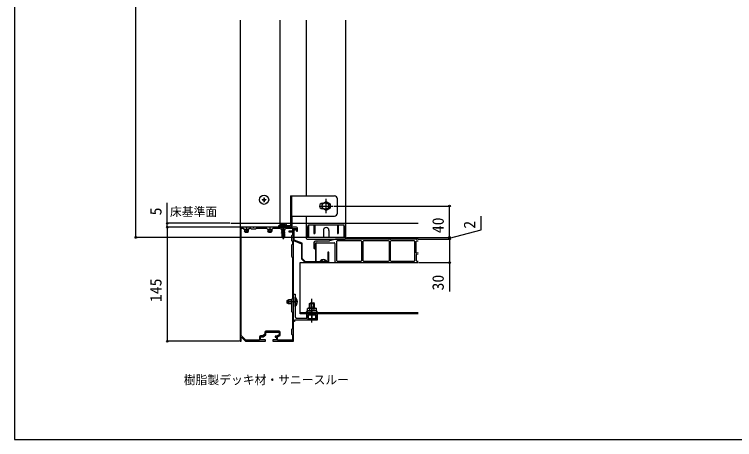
# Model space of a CAD drawing. Units: millimetres, scale not verified. Extents: x -875 to 875, y -1304 to 1296.
# Drawn here: x -875 to 41, y -1304 to -763 of the extents above; entities that cross this region are included whole.
import ezdxf
from ezdxf.enums import TextEntityAlignment as Align

# ---------------------------------------------------------------- set-up
doc = ezdxf.new("R2010")
doc.units = ezdxf.units.MM
doc.header["$LTSCALE"] = 8
for name, color, linetype in [('0-1_USER1', 3, 'Continuous'), ('0-2_YKK_11', 7, 'Continuous'), ('0-3_YKK_12', 2, 'Continuous'), ('0-4_YKK_13', 4, 'Continuous'), ('0-5_YKK_D', 6, 'Continuous'), ('0-6_YKK_ZWAK', 7, 'Continuous')]:
    doc.layers.add(name, color=color, linetype=linetype)
doc.styles.add('ＭＳ ゴシック', font='')
doc.styles.get('ＭＳ ゴシック').set_extended_font_data('MS Gothic')

msp = doc.modelspace()

# ---------------------------------------------------------------- linework, layer by layer
at = {"layer": '0-2_YKK_11'}
msp.add_line((-538.4, -1165.9), (-555.1, -1165.9), dxfattribs=at)
for points in [[(-516, -1033.7), (-549.542, -1033.7), (-549.725, -1033.82), (-550.275, -1033.82), (-550.458, -1033.7), (-570.542, -1033.7), (-570.725, -1033.82), (-571.275, -1033.82), (-571.458, -1033.7), (-579.542, -1033.7), (-579.725, -1033.82), (-580.275, -1033.82), (-580.458, -1033.7), (-588, -1033.7), (-588, -1036.7), (-587.7, -1037)], [(-586.4, -1171.557), (-586.4, -1035), (-584.2, -1035), (-583, -1036.2), (-577, -1036.2), (-575.8, -1035), (-574.7, -1035), (-574, -1035.7), (-568, -1035.7), (-567.3, -1035), (-554.2, -1035), (-553, -1036.2), (-547, -1036.2), (-545.8, -1035), (-536.7, -1035), (-536, -1035.7), (-530, -1035.7), (-529.3, -1035), (-521.3, -1035), (-521.3, -1038.7), (-526, -1038.7), (-526, -1039.7), (-521.3, -1039.7), (-521.3, -1043.5), (-522.5, -1044.7), (-522.5, -1050.7), (-521.3, -1051.9), (-521.3, -1055.5), (-522.5, -1056.7), (-522.5, -1070.7), (-521.3, -1071.9), (-521.3, -1124.5), (-522.5, -1125.7), (-522.5, -1140.7), (-521.3, -1141.9), (-521.3, -1162.5), (-522.5, -1163.7), (-522.5, -1169.7), (-521.3, -1170.9), (-521.3, -1177.2)], [(-556.5, -1176.7), (-562.1, -1176.7), (-562.1, -1173), (-558.6, -1173), (-555.3, -1170.5), (-555.3, -1167.2), (-538.2, -1167.2), (-538.2, -1170.5), (-541.7, -1172.4), (-543.2, -1172.4), (-543.2, -1173.3), (-541.7, -1173.3), (-541.7, -1176.7), (-546.5, -1176.7), (-546.5, -1178.7), (-520, -1178.7), (-520, -1167.158), (-520.12, -1166.975), (-520.12, -1166.425), (-520, -1166.242), (-520, -1129.158), (-520.12, -1128.975), (-520.12, -1128.425), (-520, -1128.242), (-520, -1064.158), (-520.12, -1063.975), (-520.12, -1063.425), (-520, -1063.242), (-520, -1048.158), (-520.12, -1047.975), (-520.12, -1047.425), (-520, -1047.242), (-520, -1035.2), (-516.4, -1035.2), (-516.4, -1038.7), (-515, -1038.7), (-515, -1034.7)], [(-587.7, -1037), (-587.7, -1170.4), (-588, -1170.7), (-588, -1178.7), (-586.5, -1178.7), (-586.5, -1173.8), (-586.132, -1173.646), (-581, -1178.7), (-555.5, -1178.7), (-555.5, -1177.7)], [(-517.6, -1035.7), (-520, -1035.7), (-520, -1050.7), (-510, -1054.7), (-510, -1073.7), (-505, -1078.7)], [(-476.3, -1065.85), (-476.3, -1077.7), (-491, -1077.7), (-491, -1055.2), (-491.5, -1054.7), (-492, -1055.2), (-492, -1077.7), (-504.586, -1077.7), (-509, -1073.286), (-509, -1054.023), (-519, -1050.023), (-519, -1036.9), (-517.6, -1036.9)], [(-505, -1078.7), (-475, -1078.7), (-475, -1065.85)], [(-520, -1153.7), (-520, -1118.7), (-518, -1118.7), (-518, -1128.242), (-518.12, -1128.425), (-518.12, -1128.975), (-518, -1129.158), (-518, -1147.2)], [(-516, -1149.2), (-503, -1149.2), (-503, -1143.7), (-500, -1143.7), (-500, -1145.7), (-501.7, -1145.7), (-501.7, -1150.4), (-491.3, -1150.4), (-491.3, -1145.7), (-493, -1145.7), (-493, -1143.7), (-490, -1143.7), (-490, -1151.7), (-518.8, -1151.7), (-518.8, -1153.7), (-520, -1153.7)], [(-563.4, -1173.2), (-563.4, -1177.2), (-580.67, -1177.2), (-586.4, -1171.557)], [(-556.6, -1167.4), (-556.6, -1169.854), (-559.037, -1171.7), (-561.9, -1171.7)], [(-521.3, -1177.2), (-540.4, -1177.2), (-540.4, -1173.173), (-536.9, -1171.273), (-536.9, -1167.4)]]:
    msp.add_lwpolyline(points, dxfattribs=at)
for centre, radius, start, end in [((-516, -1034.7), 1, 0.00001, 89.99999), ((-517.6, -1036.3), 0.6, 269.99999, 90.00001), ((-475.65, -1065.85), 0.65, 359.99999, 180.00001), ((-516, -1147.2), 2, 180.00001, 269.99999), ((-561.9, -1173.2), 1.5, 90.00001, 179.99999), ((-555.1, -1167.4), 1.5, 90.00001, 179.99999), ((-538.4, -1167.4), 1.5, 0.00001, 89.99999), ((-556.5, -1177.7), 1, 0.00001, 89.99999)]:
    msp.add_arc(centre, radius, start, end, dxfattribs=at)
at = {"layer": '0-3_YKK_12'}
for p, q in [((-537.5, -770.582), (-537.5, -1031.7)), ((-503.5, -993.7), (-503.5, -770.582)), ((-453.5, -1046.7), (-453.5, -770.582)), ((-478.5, -1015.7), (-478.5, -997.7)), ((-487.5, -1006.7), (-469.5, -1006.7)), ((-503.5, -1046.7), (-503.5, -1019.7)), ((-599.806, -1028.7), (-361.5, -1028.7)), ((-533, -1027.9), (-533, -1048.7)), ((-511.5, -1078.7), (-361.5, -1078.7)), ((-361.5, -1142.5), (-511.5, -1142.5))]:
    msp.add_line(p, q, dxfattribs=at)
for points in [[(-537.5, -1033.7), (-587.5, -1033.7), (-587.5, -770.582)], [(-361.5, -1143.7), (-511.5, -1143.7), (-511.5, -1078.7)]]:
    msp.add_lwpolyline(points, dxfattribs=at)
at = {"layer": '0-4_YKK_13'}
for p, q in [((-560, -998.35), (-560, -999.05)), ((-560, -998.35), (-558.35, -998.35)), ((-557.85, -996.2), (-557.15, -996.2)), ((-557.85, -996.2), (-557.85, -997.85)), ((-557.15, -996.2), (-557.15, -997.85)), ((-556.65, -998.35), (-555, -998.35)), ((-555, -998.35), (-555, -999.05)), ((-524, -993.7), (-468, -993.7)), ((-524, -993.7), (-524, -1031.7)), ((-522, -1019.7), (-522, -993.7)), ((-464, -1015.7), (-464, -997.7)), ((-560, -999.05), (-558.35, -999.05)), ((-557.85, -999.55), (-557.85, -1001.2)), ((-557.85, -1001.2), (-557.15, -1001.2)), ((-557.15, -999.55), (-557.15, -1001.2)), ((-556.65, -999.05), (-555, -999.05)), ((-483.5, -1003.2), (-481, -1003.2)), ((-478.5, -1003.2), (-481, -1003.2)), ((-481, -1010.2), (-483.5, -1010.2)), ((-481, -1010.2), (-478.5, -1010.2)), ((-524, -1019.7), (-467.996, -1019.7)), ((-522, -1019.7), (-522, -1031.7)), ((-580, -1034), (-580, -1041)), ((-550, -1034), (-550, -1041)), ((-536.603, -1030.221), (-537, -1031.7)), ((-537, -1031.7), (-529, -1031.7)), ((-535.2, -1029.133), (-534.258, -1031.064)), ((-534.258, -1031.064), (-533, -1031.733)), ((-529.396, -1030.221), (-529, -1031.7)), ((-502.2, -1033.997), (-501, -1030.7)), ((-502.2, -1033.997), (-502.2, -1046.7)), ((-501, -1030.7), (-501, -1046.7)), ((-494, -1030.7), (-494, -1041.7)), ((-493, -1030.7), (-493, -1041.7)), ((-464, -1030.7), (-464, -1041.7)), ((-463, -1030.7), (-463, -1041.7)), ((-454.8, -1033.997), (-456, -1030.7)), ((-454.8, -1033.997), (-454.8, -1046.7)), ((-582.5, -1036.2), (-582.5, -1038.8)), ((-577.5, -1038.8), (-582.5, -1038.8)), ((-581.7, -1040.5), (-582.5, -1038.8)), ((-582.067, -1036.2), (-582.067, -1039.72)), ((-578.3, -1040.5), (-581.7, -1040.5)), ((-577.5, -1038.8), (-578.3, -1040.5)), ((-577.933, -1036.2), (-577.933, -1039.72)), ((-577.5, -1036.2), (-577.5, -1038.8)), ((-552.5, -1036.2), (-552.5, -1038.8)), ((-547.5, -1038.8), (-552.5, -1038.8)), ((-551.7, -1040.5), (-552.5, -1038.8)), ((-552.067, -1036.2), (-552.067, -1039.72)), ((-548.3, -1040.5), (-551.7, -1040.5)), ((-547.5, -1038.8), (-548.3, -1040.5)), ((-547.933, -1036.2), (-547.933, -1039.72)), ((-547.5, -1036.2), (-547.5, -1038.8)), ((-530.9, -1035.97), (-535.1, -1036.761)), ((-530.9, -1036.07), (-535.1, -1036.861)), ((-534.475, -1036.4), (-535.1, -1036.761)), ((-535.1, -1036.861), (-535.1, -1036.761)), ((-534.475, -1037.222), (-535.1, -1036.861)), ((-530.9, -1037.37), (-535.1, -1038.161)), ((-530.9, -1037.47), (-535.1, -1038.261)), ((-534.475, -1037.8), (-535.1, -1038.161)), ((-535.1, -1038.261), (-535.1, -1038.161)), ((-534.475, -1038.622), (-535.1, -1038.261)), ((-530.9, -1038.77), (-535.1, -1039.561)), ((-530.9, -1038.87), (-535.1, -1039.661)), ((-534.475, -1039.2), (-535.1, -1039.561)), ((-530.9, -1040.17), (-535.1, -1040.961)), ((-530.9, -1040.27), (-535.1, -1041.061)), ((-534.475, -1040.6), (-535.1, -1040.961)), ((-534.475, -1042), (-534.7, -1042.2)), ((-534.7, -1042.2), (-534.7, -1046.638)), ((-531.3, -1042.2), (-534.7, -1042.2)), ((-534.475, -1035.822), (-534.686, -1035.7)), ((-534.475, -1035.822), (-534.02, -1035.7)), ((-531.862, -1035.7), (-534.475, -1036.4)), ((-534.475, -1036.4), (-534.475, -1035.822)), ((-534.475, -1037.222), (-531.525, -1036.431)), ((-531.525, -1037.01), (-534.475, -1037.8)), ((-534.475, -1037.8), (-534.475, -1037.222)), ((-534.475, -1038.622), (-531.525, -1037.831)), ((-531.525, -1038.41), (-534.475, -1039.2)), ((-534.475, -1039.2), (-534.475, -1038.622)), ((-534.475, -1040.022), (-531.525, -1039.231)), ((-531.525, -1039.81), (-534.475, -1040.6)), ((-534.475, -1040.6), (-534.475, -1040.022)), ((-534.475, -1041.422), (-531.525, -1040.631)), ((-531.525, -1041.21), (-534.475, -1042)), ((-534.475, -1042), (-534.475, -1041.422)), ((-530.9, -1041.57), (-534.245, -1042.2)), ((-530.9, -1041.67), (-533.714, -1042.2)), ((-533.096, -1047.473), (-531.683, -1042.2)), ((-532.154, -1042.2), (-531.525, -1042.031)), ((-531.525, -1036.431), (-530.9, -1036.07)), ((-531.525, -1037.01), (-531.525, -1036.431)), ((-531.525, -1037.01), (-530.9, -1037.37)), ((-531.525, -1039.81), (-531.525, -1037.831)), ((-531.525, -1038.41), (-530.9, -1038.77)), ((-531.525, -1039.231), (-530.9, -1038.87)), ((-531.525, -1039.81), (-530.9, -1040.17)), ((-531.525, -1040.631), (-530.9, -1040.27)), ((-531.525, -1041.21), (-531.525, -1040.631)), ((-531.525, -1041.21), (-530.9, -1041.57)), ((-531.525, -1042.031), (-530.9, -1041.67)), ((-531.525, -1042.2), (-531.525, -1042.031)), ((-531.368, -1035.7), (-530.9, -1035.97)), ((-531.3, -1042.2), (-531.3, -1046.638)), ((-530.9, -1036.07), (-530.9, -1035.97)), ((-530.9, -1038.87), (-530.9, -1038.77)), ((-530.9, -1040.27), (-530.9, -1040.17)), ((-530.9, -1041.67), (-530.9, -1041.57)), ((-494, -1041.7), (-493, -1041.7)), ((-482, -1037.7), (-482, -1046.7)), ((-475, -1037.7), (-475, -1046.7)), ((-464, -1041.7), (-463, -1041.7)), ((-533, -1047.7), (-534.7, -1046.638)), ((-533, -1047.7), (-531.3, -1046.638)), ((-503.7, -1046.7), (-503.7, -1047.7)), ((-453.3, -1046.7), (-503.7, -1046.7)), ((-502.7, -1048.7), (-454.3, -1048.7)), ((-494, -1053.2), (-494, -1060.2)), ((-490.52, -1051.2), (-492, -1051.2)), ((-474.576, -1051.2), (-489.48, -1051.2)), ((-466.573, -1048.723), (-474.427, -1051.177)), ((-434.073, -1048.7), (-466.424, -1048.7)), ((-465.3, -1051.9), (-465.3, -1075.9)), ((-434.1, -1050.9), (-464.3, -1050.9)), ((-453.3, -1046.7), (-453.3, -1047.7)), ((-433.57, -1048.829), (-433.93, -1048.721)), ((-431.573, -1048.85), (-433.427, -1048.85)), ((-433.1, -1075.9), (-433.1, -1051.9)), ((-431.9, -1051.9), (-431.9, -1075.9)), ((-431.07, -1048.721), (-431.43, -1048.829)), ((-399.073, -1048.7), (-430.927, -1048.7)), ((-399.1, -1050.9), (-430.9, -1050.9)), ((-398.57, -1048.829), (-398.93, -1048.721)), ((-396.573, -1048.85), (-398.427, -1048.85)), ((-398.1, -1075.9), (-398.1, -1051.9)), ((-396.9, -1051.9), (-396.9, -1075.9)), ((-396.07, -1048.721), (-396.43, -1048.829)), ((-366.323, -1048.7), (-395.927, -1048.7)), ((-366.5, -1050.9), (-395.9, -1050.9)), ((-365.82, -1048.829), (-366.18, -1048.721)), ((-363.823, -1048.85), (-365.677, -1048.85)), ((-365.5, -1075.9), (-365.5, -1051.9)), ((-364, -1066.09), (-364, -1051.9)), ((-363.32, -1048.721), (-363.68, -1048.829)), ((-361.5, -1048.7), (-363.177, -1048.7)), ((-363, -1050.9), (-361.5, -1050.9)), ((-492, -1060.2), (-492, -1054.4)), ((-491, -1053.4), (-468.5, -1053.4)), ((-467.5, -1054.4), (-467.5, -1076.7)), ((-364, -1068.64), (-364, -1075.9)), ((-361.5, -1067.73), (-363.598, -1068.149)), ((-361.5, -1066.2), (-363.402, -1066.58)), ((-486, -1077.2), (-485.859, -1076.398)), ((-478, -1077.2), (-486, -1077.2)), ((-486, -1077.2), (-485.912, -1077.7)), ((-478.088, -1077.7), (-485.912, -1077.7)), ((-478, -1077.2), (-478.141, -1076.398)), ((-478, -1077.2), (-478.088, -1077.7)), ((-465.5, -1078.7), (-361.5, -1078.7)), ((-464.3, -1076.9), (-434.1, -1076.9)), ((-430.9, -1076.9), (-399.1, -1076.9)), ((-395.9, -1076.9), (-366.5, -1076.9)), ((-363, -1076.9), (-361.5, -1076.9)), ((-528, -1127), (-526.3, -1126.2)), ((-522.5, -1126.633), (-527.22, -1126.633)), ((-522.5, -1126.2), (-526.3, -1126.2)), ((-526.3, -1131.2), (-526.3, -1126.2)), ((-515.417, -1126.2), (-518.135, -1127.555)), ((-518, -1122.8), (-518, -1134.6)), ((-517.752, -1122.8), (-518, -1122.8)), ((-517.752, -1134.6), (-517.752, -1122.8)), ((-496.5, -1154.7), (-496.5, -1124.7)), ((-514.5, -1128.7), (-528.5, -1128.7)), ((-528, -1130.4), (-528, -1127)), ((-526.3, -1131.2), (-528, -1130.4)), ((-522.5, -1130.767), (-527.22, -1130.767)), ((-522.5, -1131.2), (-526.3, -1131.2)), ((-518.744, -1128.7), (-518.135, -1127.555)), ((-518.744, -1128.7), (-518.135, -1129.845)), ((-515.417, -1131.2), (-518.135, -1129.845)), ((-517.752, -1134.6), (-518, -1134.6)), ((-499.5, -1130.7), (-493.5, -1130.7)), ((-498.96, -1136.5), (-498.96, -1130.16)), ((-496.5, -1133.953), (-496.5, -1143.384)), ((-494.04, -1136.5), (-494.04, -1130.16)), ((-503.5, -1142.5), (-503.5, -1141.7)), ((-503.5, -1142.5), (-489.5, -1142.5)), ((-501.5, -1136.5), (-502.274, -1136.947)), ((-502.274, -1140.1), (-502.274, -1136.947)), ((-501.5, -1136.5), (-491.5, -1136.5)), ((-499.5, -1145.7), (-499.5, -1143.7)), ((-499.387, -1140.1), (-499.387, -1136.947)), ((-498.96, -1145.7), (-498.96, -1143.7)), ((-494.04, -1145.7), (-494.04, -1143.7)), ((-493.613, -1140.1), (-493.613, -1136.947)), ((-493.5, -1145.7), (-493.5, -1143.7)), ((-491.5, -1136.5), (-490.726, -1136.947)), ((-490.726, -1140.1), (-490.726, -1136.947)), ((-489.5, -1142.5), (-489.5, -1141.7)), ((-496.5, -1145.7), (-496.5, -1149.267))]:
    msp.add_line(p, q, dxfattribs=at)
for points in [[(-478.5, -1012.474), (-483.5, -1009.587), (-483.5, -1003.813), (-478.5, -1000.927), (-473.5, -1003.813), (-473.5, -1009.587)], [(-491.5, -1145.7), (-501.5, -1145.7), (-501.5, -1149.7), (-491.5, -1149.7)]]:
    msp.add_lwpolyline(points, close=True, dxfattribs=at)
for points in [[(-524, -1031.7), (-539, -1031.7), (-539, -1033.7), (-524, -1033.7)], [(-530.8, -1029.133), (-531.742, -1031.064), (-533, -1031.733)], [(-501, -1030.7), (-456, -1030.7), (-456, -1046.7)], [(-534.475, -1040.022), (-535.1, -1039.661), (-535.1, -1039.561)], [(-534.475, -1041.422), (-535.1, -1041.061), (-535.1, -1040.961)], [(-531.525, -1037.831), (-530.9, -1037.47), (-530.9, -1037.37)], [(-484.258, -1075.205), (-483.145, -1077.437), (-482, -1078.046)], [(-479.742, -1075.205), (-480.855, -1077.437), (-482, -1078.046)], [(-499.5, -1136.5), (-499.5, -1130.7), (-498.5, -1129.7), (-494.5, -1129.7)], [(-493.5, -1136.5), (-493.5, -1130.7), (-494.5, -1129.7)], [(-496.5, -1141.7), (-503.5, -1141.7), (-502.274, -1140.1)], [(-496.5, -1141.7), (-489.5, -1141.7), (-490.726, -1140.1)]]:
    msp.add_lwpolyline(points, dxfattribs=at)
for centre, radius in [((-557.5, -998.7), 5.9), ((-478.5, -1006.7), 5)]:
    msp.add_circle(centre, radius, dxfattribs=at)
for centre, radius, start, end in [((-558.35, -997.85), 0.5, 270, 0), ((-556.65, -997.85), 0.5, 180, 270), ((-468, -997.7), 4, 0, 90), ((-558.35, -999.55), 0.5, 0, 90), ((-556.65, -999.55), 0.5, 90, 180), ((-483.5, -1006.7), 3.5, 90, 270), ((-478.5, -1006.7), 3.5, 270, 90), ((-468, -1015.7), 4, 270, 0), ((-535.251, -1030.583), 1.4, 104.32332, 165), ((-533, -1039.4), 10.5, 75.67668, 104.32332), ((-530.748, -1030.583), 1.4, 15, 75.67668), ((-524, -1031.7), 2, 270, 0), ((-478.5, -1037.7), 3.5, 0, 180), ((-533.16, -1048.607), 2.5, 80.31336, 128.01351), ((-532.903, -1047.525), 0.2, 165, 238), ((-502.7, -1047.7), 1, 180, 270), ((-492, -1053.2), 2, 90, 180), ((-490.52, -1051.5), 0.3, 30, 90), ((-490, -1051.2), 0.3, 210, 330), ((-489.48, -1051.5), 0.3, 90, 150), ((-474.576, -1050.7), 0.5, 270, 287.35402), ((-466.424, -1049.2), 0.5, 90, 107.35402), ((-464.3, -1051.9), 1, 90, 180), ((-454.3, -1047.7), 1, 270, 0), ((-434.1, -1051.9), 1, 0, 90), ((-434.073, -1049.2), 0.5, 73.30076, 90), ((-433.427, -1048.35), 0.5, 253.30076, 270), ((-430.9, -1051.9), 1, 90, 180), ((-431.573, -1048.35), 0.5, 270, 286.69924), ((-430.927, -1049.2), 0.5, 90, 106.69924), ((-399.1, -1051.9), 1, 0, 90), ((-399.073, -1049.2), 0.5, 73.30076, 90), ((-398.427, -1048.35), 0.5, 253.30076, 270), ((-395.9, -1051.9), 1, 90, 180), ((-396.573, -1048.35), 0.5, 270, 286.69924), ((-395.927, -1049.2), 0.5, 90, 106.69924), ((-366.5, -1051.9), 1, 360, 90), ((-366.323, -1049.2), 0.5, 73.30076, 90), ((-365.677, -1048.35), 0.5, 253.30076, 270), ((-363, -1051.9), 1, 90, 180), ((-363.823, -1048.35), 0.5, 270, 286.69924), ((-363.177, -1049.2), 0.5, 90, 106.69924), ((-493, -1060.2), 1, 180, 0), ((-491, -1054.4), 1, 90, 180), ((-468.5, -1054.4), 1, 0, 90), ((-363.5, -1066.09), 0.5, 180, 281.30993), ((-363.5, -1068.64), 0.5, 101.30993, 180), ((-484.972, -1076.554), 0.9, 122.05588, 170), ((-482, -1081.3), 6.5, 57.94412, 122.05588), ((-483.75, -1077.9), 0.2, 89.92103, 90), ((-479.028, -1076.554), 0.9, 10, 57.94412), ((-465.5, -1076.7), 2, 180, 270), ((-464.3, -1075.9), 1, 180, 270), ((-434.1, -1075.9), 1, 270, 0), ((-430.9, -1075.9), 1, 180, 270), ((-399.1, -1075.9), 1, 270, 0), ((-395.9, -1075.9), 1, 180, 270), ((-366.5, -1075.9), 1, 270, 360), ((-363, -1075.9), 1, 180, 270), ((-522.7, -1128.7), 7.7, 309.98312, 50.01688), ((-500.83, -1139.056), 2.556, 55.61575, 124.38425), ((-500.83, -1142.209), 2.556, 55.61575, 124.38425), ((-496.5, -1146.053), 9.553, 90, 107.58795), ((-496.5, -1149.207), 9.553, 90, 107.58795), ((-496.5, -1146.053), 9.553, 72.41205, 90), ((-496.5, -1149.207), 9.553, 72.41205, 90), ((-492.17, -1139.056), 2.556, 55.61575, 124.38425), ((-492.17, -1142.209), 2.556, 55.61575, 124.38425), ((-499, -1142.267), 7.433, 250.34714, 289.65286), ((-494, -1142.267), 7.433, 250.34714, 289.65286)]:
    msp.add_arc(centre, radius, start, end, dxfattribs=at)
for centre, major_axis, ratio, start_param, end_param in [((-493.5, -1032.617), (0, -1.38), 0.362319, 4.712389, 7.8539816), ((-463.5, -1032.617), (0, 1.38), 0.362319, 1.5707963, 4.712389), ((-502, -1141.7), (1.5, 0), 0.533333, 3.1415927, 4.712389), ((-491, -1141.7), (-1.5, 0), 0.533333, 1.5707963, 3.1415927)]:
    msp.add_ellipse(centre, major_axis=major_axis, ratio=ratio, start_param=start_param, end_param=end_param, dxfattribs=at)
at = {"layer": '0-5_YKK_D'}
for p, q in [((-720.5, -1046.7), (-720.5, -261.7)), ((-680.5, -1028.7), (-680.5, -1002.509)), ((-468.5, -1006.7), (-320.5, -1006.7)), ((-321.5, -1046.7), (-321.5, -1006.7)), ((-600.806, -1028.7), (-681.5, -1028.7)), ((-588.7, -1033.7), (-681.5, -1033.7)), ((-588.7, -1033.7), (-681.5, -1033.7)), ((-680.5, -1033.7), (-680.5, -1028.7)), ((-680.5, -1033.7), (-680.5, -1178.7)), ((-680.5, -1033.7), (-680.5, -1038)), ((-321.5, -1046.7), (-321.5, -1042.4)), ((-504.7, -1046.7), (-721.5, -1046.7)), ((-452.3, -1046.7), (-320.5, -1046.7)), ((-452.3, -1046.7), (-320.5, -1046.7)), ((-361.338, -1048.7), (-320.5, -1048.7)), ((-361.338, -1048.7), (-320.5, -1048.7)), ((-321.5, -1046.7), (-321.5, -1048.7)), ((-321.5, -1046.7), (-321.5, -1048.7)), ((-321.5, -1048.7), (-321.5, -1053)), ((-360.5, -1078.7), (-320.5, -1078.7)), ((-588.7, -1178.7), (-681.5, -1178.7))]:
    msp.add_line(p, q, dxfattribs=at)
for points in [[(-321.5, -1047.7), (-281.5, -1037.05), (-281.5, -1019.459)], [(-321.5, -1048.7), (-321.5, -1078.7), (-321.5, -1115.591)]]:
    msp.add_lwpolyline(points, dxfattribs=at)
for centre in [(-321.5, -1006.7), (-680.5, -1028.7), (-680.5, -1033.7), (-680.5, -1033.7), (-720.5, -1046.7), (-321.5, -1046.7), (-321.5, -1046.7), (-321.5, -1048.7), (-321.5, -1048.7), (-321.5, -1078.7), (-680.5, -1178.7)]:
    msp.add_circle(centre, 1.075, dxfattribs=at)
at = {"layer": '0-6_YKK_ZWAK'}
msp.add_line((-875, 1246.3), (-875, -1303.7), dxfattribs=at)
msp.add_lwpolyline([(-875, -1303.7), (875, -1303.7), (875, 1246.3)], dxfattribs=at)

# ---------------------------------------------------------------- texts
at = {"layer": '0-1_USER1', "style": 'ＭＳ ゴシック'}
for s, p in [('床基準面', (-677.149, -1022.927)), ('樹脂製デッキ材・サニースルー', (-659.54, -1236.626))]:
    msp.add_text(s, height=11, dxfattribs=at).set_placement(p, align=Align.BOTTOM_LEFT)
at = {"layer": '0-5_YKK_D', "style": 'ＭＳ ゴシック'}
for s, p in [('5', (-683.5, -1018.577)), ('40', (-324.5, -1041.246)), ('2', (-284.5, -1035.527)), ('30', (-324.5, -1114.068)), ('145', (-683.5, -1128.814))]:
    msp.add_text(s, height=14.66, rotation=90, dxfattribs=at).set_placement(p, align=Align.BOTTOM_LEFT)

doc.saveas('drawing.dxf')
